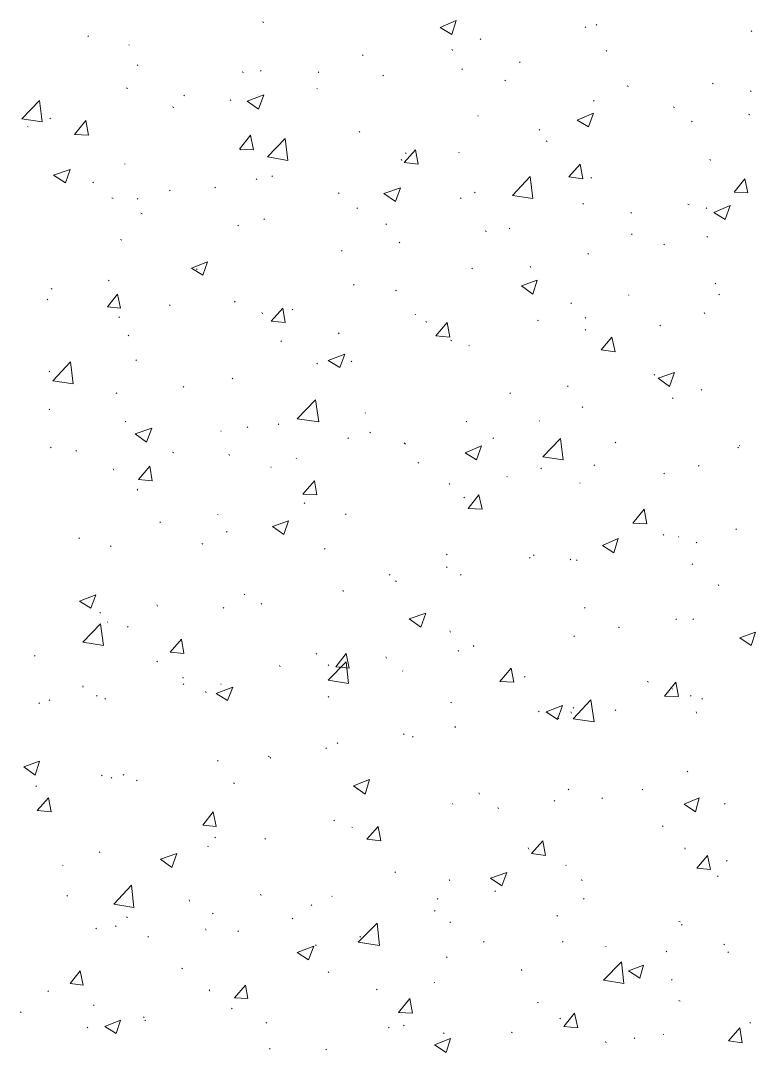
# Model space of a CAD drawing. Header units: millimetres. Extents: x 2928 to 3112, y 1220 to 1280.
# Drawn here: x 2953.291 to 2955.221, y 1247.502 to 1250.219 of the extents above; entities that cross this region are included whole.
import ezdxf

# ---------------------------------------------------------------- set-up
doc = ezdxf.new("R2010")
doc.units = ezdxf.units.MM

msp = doc.modelspace()

# ---------------------------------------------------------------- linework, layer by layer
at = {"color": 92, "linetype": 'Continuous', "lineweight": 13, "true_color": 0x00b800}
for points in [[(2953.9315, 1250.21375), (2953.92816, 1250.21542), (2953.92816, 1250.21542)], [(2954.3965, 1250.20042), (2954.43817, 1250.21875), (2954.43817, 1250.21875)], [(2954.4265, 1250.18208), (2954.43817, 1250.21875), (2954.43817, 1250.21875)], [(2954.77984, 1250.20042), (2954.77818, 1250.20208), (2954.77818, 1250.20208)], [(2954.80818, 1250.20708), (2954.80651, 1250.20875), (2954.80651, 1250.20875)], [(2953.46982, 1250.17708), (2953.46816, 1250.17875), (2953.46816, 1250.17875)], [(2954.3965, 1250.20042), (2954.4265, 1250.18208), (2954.4265, 1250.18208)], [(2955.21652, 1250.19042), (2955.21485, 1250.19208), (2955.21485, 1250.19208)], [(2953.57816, 1250.15375), (2953.57649, 1250.15541), (2953.57649, 1250.15541)], [(2954.50317, 1250.16875), (2954.50151, 1250.17042), (2954.50151, 1250.17042)], [(2954.19317, 1250.12708), (2954.1915, 1250.12875), (2954.1915, 1250.12875)], [(2954.42817, 1250.14041), (2954.4265, 1250.14375), (2954.4265, 1250.14375)], [(2954.83484, 1250.13875), (2954.83318, 1250.14041), (2954.83318, 1250.14041)], [(2953.59983, 1250.10041), (2953.59816, 1250.10208), (2953.59816, 1250.10208)], [(2954.45484, 1250.09041), (2954.45317, 1250.09208), (2954.45317, 1250.09208)], [(2954.60651, 1250.10875), (2954.60484, 1250.11041), (2954.60484, 1250.11041)], [(2953.87816, 1250.08208), (2953.87483, 1250.08375), (2953.87483, 1250.08375)], [(2953.92483, 1250.08541), (2953.92316, 1250.08708), (2953.92316, 1250.08708)], [(2954.0765, 1250.08208), (2954.07483, 1250.08375), (2954.07483, 1250.08375)], [(2954.2465, 1250.07375), (2954.24484, 1250.07541), (2954.24484, 1250.07541)], [(2953.57316, 1250.04041), (2953.56983, 1250.04208), (2953.56983, 1250.04208)], [(2954.07317, 1250.03875), (2954.0715, 1250.04041), (2954.0715, 1250.04041)], [(2954.56817, 1250.06041), (2954.56651, 1250.06208), (2954.56651, 1250.06208)], [(2954.89151, 1250.04541), (2954.88818, 1250.04708), (2954.88818, 1250.04708)], [(2955.11485, 1250.05208), (2955.11318, 1250.05375), (2955.11318, 1250.05375)], [(2953.72316, 1250.02041), (2953.72149, 1250.02208), (2953.72149, 1250.02208)], [(2953.88816, 1250.00708), (2953.9315, 1250.02375), (2953.9315, 1250.02375)], [(2953.91816, 1249.98541), (2953.9315, 1250.02375), (2953.9315, 1250.02375)], [(2955.21485, 1250.03208), (2955.21318, 1250.03375), (2955.21318, 1250.03375)], [(2953.29482, 1249.96041), (2953.34149, 1250.00875), (2953.34149, 1250.00875)], [(2953.34816, 1249.95208), (2953.34149, 1250.00875), (2953.34149, 1250.00875)], [(2953.69483, 1249.99041), (2953.69149, 1249.99208), (2953.69149, 1249.99208)], [(2953.84483, 1250.00875), (2953.84316, 1250.01041), (2953.84316, 1250.01041)], [(2953.88816, 1250.00708), (2953.91816, 1249.98541), (2953.91816, 1249.98541)], [(2954.80151, 1250.00708), (2954.79984, 1250.00875), (2954.79984, 1250.00875)], [(2955.01318, 1249.99041), (2955.00985, 1249.99208), (2955.00985, 1249.99208)], [(2953.29482, 1249.96041), (2953.34816, 1249.95208), (2953.34816, 1249.95208)], [(2953.36982, 1249.96041), (2953.36816, 1249.96208), (2953.36816, 1249.96208)], [(2954.49651, 1249.96708), (2954.49484, 1249.96875), (2954.49484, 1249.96875)], [(2954.75651, 1249.95708), (2954.79984, 1249.97541), (2954.79984, 1249.97541)], [(2954.75651, 1249.95708), (2954.78651, 1249.93875), (2954.78651, 1249.93875)], [(2954.78651, 1249.93875), (2954.79984, 1249.97541), (2954.79984, 1249.97541)], [(2955.21152, 1249.97041), (2955.20818, 1249.97208), (2955.20818, 1249.97208)], [(2953.31149, 1249.93875), (2953.30982, 1249.94041), (2953.30982, 1249.94041)], [(2953.43316, 1249.91874), (2953.46316, 1249.95541), (2953.46316, 1249.95541)], [(2953.46982, 1249.91708), (2953.46316, 1249.95541), (2953.46316, 1249.95541)], [(2954.65817, 1249.93041), (2954.65651, 1249.93208), (2954.65651, 1249.93208)], [(2955.05985, 1249.95208), (2955.05818, 1249.95375), (2955.05818, 1249.95375)], [(2953.43316, 1249.91874), (2953.46982, 1249.91708), (2953.46982, 1249.91708)], [(2953.86816, 1249.88041), (2953.8965, 1249.91708), (2953.8965, 1249.91708)], [(2953.90483, 1249.87874), (2953.8965, 1249.91708), (2953.8965, 1249.91708)], [(2953.9415, 1249.86041), (2953.98816, 1249.90874), (2953.98816, 1249.90874)], [(2953.99483, 1249.85041), (2953.98816, 1249.90874), (2953.98816, 1249.90874)], [(2954.18483, 1249.92541), (2954.18317, 1249.92708), (2954.18317, 1249.92708)], [(2954.67817, 1249.90041), (2954.67484, 1249.90208), (2954.67484, 1249.90208)], [(2953.86816, 1249.88041), (2953.90483, 1249.87874), (2953.90483, 1249.87874)], [(2953.8715, 1249.87874), (2953.86983, 1249.88041), (2953.86983, 1249.88041)], [(2954.3015, 1249.84541), (2954.3315, 1249.87874), (2954.3315, 1249.87874)], [(2954.33817, 1249.84041), (2954.3315, 1249.87874), (2954.3315, 1249.87874)], [(2953.9415, 1249.86041), (2953.99483, 1249.85041), (2953.99483, 1249.85041)], [(2954.29484, 1249.85041), (2954.29317, 1249.85374), (2954.29317, 1249.85374)], [(2954.3065, 1249.86874), (2954.30484, 1249.87041), (2954.30484, 1249.87041)], [(2954.4465, 1249.87041), (2954.44484, 1249.87208), (2954.44484, 1249.87208)], [(2955.10818, 1249.85041), (2955.10651, 1249.85374), (2955.10651, 1249.85374)], [(2953.37816, 1249.81208), (2953.42149, 1249.82708), (2953.42149, 1249.82708)], [(2953.40982, 1249.79208), (2953.42149, 1249.82708), (2953.42149, 1249.82708)], [(2953.56649, 1249.84041), (2953.56483, 1249.84208), (2953.56483, 1249.84208)], [(2954.3015, 1249.84541), (2954.33817, 1249.84041), (2954.33817, 1249.84041)], [(2954.73484, 1249.80708), (2954.76484, 1249.84041), (2954.76484, 1249.84041)], [(2954.77151, 1249.80208), (2954.76484, 1249.84041), (2954.76484, 1249.84041)], [(2953.37816, 1249.81208), (2953.40982, 1249.79208), (2953.40982, 1249.79208)], [(2953.48316, 1249.79208), (2953.48149, 1249.79374), (2953.48149, 1249.79374)], [(2953.91316, 1249.80041), (2953.9115, 1249.80208), (2953.9115, 1249.80208)], [(2953.95483, 1249.80874), (2953.95316, 1249.81041), (2953.95316, 1249.81041)], [(2954.58651, 1249.75874), (2954.63317, 1249.80874), (2954.63317, 1249.80874)], [(2954.63984, 1249.75041), (2954.63317, 1249.80874), (2954.63317, 1249.80874)], [(2954.73484, 1249.80708), (2954.77151, 1249.80208), (2954.77151, 1249.80208)], [(2954.79484, 1249.80374), (2954.79318, 1249.80541), (2954.79318, 1249.80541)], [(2955.16985, 1249.76708), (2955.19818, 1249.80208), (2955.19818, 1249.80208)], [(2955.20652, 1249.76541), (2955.19818, 1249.80208), (2955.19818, 1249.80208)], [(2953.68483, 1249.77041), (2953.68316, 1249.77208), (2953.68316, 1249.77208)], [(2953.80483, 1249.77874), (2953.80316, 1249.78041), (2953.80316, 1249.78041)], [(2954.24817, 1249.76374), (2954.2915, 1249.77874), (2954.2915, 1249.77874)], [(2954.27817, 1249.74208), (2954.2915, 1249.77874), (2954.2915, 1249.77874)], [(2954.48817, 1249.76541), (2954.48651, 1249.76708), (2954.48651, 1249.76708)], [(2955.16985, 1249.76708), (2955.20652, 1249.76541), (2955.20652, 1249.76541)], [(2953.53483, 1249.75041), (2953.53149, 1249.75208), (2953.53149, 1249.75208)], [(2953.59983, 1249.74874), (2953.59816, 1249.75041), (2953.59816, 1249.75041)], [(2954.12983, 1249.76374), (2954.12817, 1249.76541), (2954.12817, 1249.76541)], [(2954.24817, 1249.76374), (2954.27817, 1249.74208), (2954.27817, 1249.74208)], [(2954.4515, 1249.75041), (2954.44984, 1249.75208), (2954.44984, 1249.75208)], [(2954.58651, 1249.75874), (2954.63984, 1249.75041), (2954.63984, 1249.75041)], [(2953.61149, 1249.71041), (2953.60816, 1249.71208), (2953.60816, 1249.71208)], [(2954.17817, 1249.72374), (2954.1765, 1249.72541), (2954.1765, 1249.72541)], [(2954.77318, 1249.73541), (2954.77151, 1249.73708), (2954.77151, 1249.73708)], [(2954.89984, 1249.71208), (2954.89818, 1249.71374), (2954.89818, 1249.71374)], [(2955.05151, 1249.73374), (2955.04818, 1249.73541), (2955.04818, 1249.73541)], [(2955.09818, 1249.72374), (2955.09651, 1249.72541), (2955.09651, 1249.72541)], [(2955.11651, 1249.71374), (2955.15985, 1249.73208), (2955.15985, 1249.73208)], [(2955.11651, 1249.71374), (2955.14651, 1249.69541), (2955.14651, 1249.69541)], [(2955.14651, 1249.69541), (2955.15985, 1249.73208), (2955.15985, 1249.73208)], [(2953.93316, 1249.69541), (2953.9315, 1249.69708), (2953.9315, 1249.69708)], [(2953.86483, 1249.67874), (2953.86316, 1249.68041), (2953.86316, 1249.68041)], [(2954.25484, 1249.68207), (2954.25317, 1249.68374), (2954.25317, 1249.68374)], [(2954.51817, 1249.66374), (2954.51484, 1249.66541), (2954.51484, 1249.66541)], [(2954.57984, 1249.67041), (2954.57817, 1249.67207), (2954.57817, 1249.67207)], [(2953.55816, 1249.64041), (2953.55483, 1249.64207), (2953.55483, 1249.64207)], [(2954.28984, 1249.63374), (2954.28817, 1249.63541), (2954.28817, 1249.63541)], [(2954.90151, 1249.65541), (2954.89984, 1249.65707), (2954.89984, 1249.65707)], [(2954.98651, 1249.62874), (2954.98485, 1249.63041), (2954.98485, 1249.63041)], [(2955.09985, 1249.64874), (2955.09818, 1249.65041), (2955.09818, 1249.65041)], [(2954.13817, 1249.61207), (2954.1365, 1249.61374), (2954.1365, 1249.61374)], [(2954.78651, 1249.60374), (2954.78484, 1249.60541), (2954.78484, 1249.60541)], [(2953.74149, 1249.56707), (2953.78316, 1249.58374), (2953.78316, 1249.58374)], [(2953.7715, 1249.54874), (2953.78316, 1249.58374), (2953.78316, 1249.58374)], [(2953.74149, 1249.56707), (2953.7715, 1249.54874), (2953.7715, 1249.54874)], [(2953.75649, 1249.56374), (2953.75483, 1249.56541), (2953.75483, 1249.56541)], [(2954.48151, 1249.56541), (2954.47984, 1249.56707), (2954.47984, 1249.56707)], [(2954.63484, 1249.56874), (2954.63317, 1249.57207), (2954.63317, 1249.57207)], [(2953.52482, 1249.53374), (2953.52316, 1249.53541), (2953.52316, 1249.53541)], [(2954.16983, 1249.52207), (2954.16817, 1249.52374), (2954.16817, 1249.52374)], [(2954.60984, 1249.52041), (2954.65151, 1249.53541), (2954.65151, 1249.53541)], [(2954.63984, 1249.49874), (2954.65151, 1249.53541), (2954.65151, 1249.53541)], [(2955.12151, 1249.52541), (2955.11985, 1249.52707), (2955.11985, 1249.52707)], [(2953.37482, 1249.51207), (2953.37149, 1249.51374), (2953.37149, 1249.51374)], [(2953.51982, 1249.46541), (2953.54649, 1249.49874), (2953.54649, 1249.49874)], [(2953.55483, 1249.46207), (2953.54649, 1249.49874), (2953.54649, 1249.49874)], [(2954.2815, 1249.50707), (2954.27817, 1249.50874), (2954.27817, 1249.50874)], [(2954.60984, 1249.52041), (2954.63984, 1249.49874), (2954.63984, 1249.49874)], [(2954.89318, 1249.49541), (2954.89151, 1249.49707), (2954.89151, 1249.49707)], [(2955.13151, 1249.49707), (2955.12985, 1249.49874), (2955.12985, 1249.49874)], [(2953.36316, 1249.48374), (2953.36149, 1249.48541), (2953.36149, 1249.48541)], [(2953.68483, 1249.46874), (2953.68316, 1249.47041), (2953.68316, 1249.47041)], [(2953.8565, 1249.47707), (2953.85483, 1249.48041), (2953.85483, 1249.48041)], [(2954.74151, 1249.47374), (2954.73984, 1249.47541), (2954.73984, 1249.47541)], [(2953.51982, 1249.46541), (2953.55483, 1249.46207), (2953.55483, 1249.46207)], [(2953.92816, 1249.44707), (2953.9265, 1249.4504), (2953.9265, 1249.4504)], [(2953.9515, 1249.42707), (2953.9815, 1249.46207), (2953.9815, 1249.46207)], [(2953.98816, 1249.42374), (2953.9815, 1249.46207), (2953.9815, 1249.46207)], [(2954.00817, 1249.45707), (2954.0065, 1249.45874), (2954.0065, 1249.45874)], [(2954.3315, 1249.44374), (2954.32984, 1249.4454), (2954.32984, 1249.4454)], [(2955.09318, 1249.44707), (2955.09151, 1249.4504), (2955.09151, 1249.4504)], [(2953.55149, 1249.43707), (2953.54983, 1249.43874), (2953.54983, 1249.43874)], [(2953.9515, 1249.42707), (2953.98816, 1249.42374), (2953.98816, 1249.42374)], [(2954.35984, 1249.42374), (2954.35817, 1249.42707), (2954.35817, 1249.42707)], [(2954.38484, 1249.38874), (2954.41484, 1249.42374), (2954.41484, 1249.42374)], [(2954.4215, 1249.3854), (2954.41484, 1249.42374), (2954.41484, 1249.42374)], [(2954.65484, 1249.42874), (2954.65151, 1249.4304), (2954.65151, 1249.4304)], [(2954.77984, 1249.4354), (2954.77818, 1249.43707), (2954.77818, 1249.43707)], [(2954.97651, 1249.4154), (2954.97485, 1249.41707), (2954.97485, 1249.41707)], [(2953.57649, 1249.38874), (2953.57483, 1249.3904), (2953.57483, 1249.3904)], [(2954.12983, 1249.39374), (2954.12817, 1249.39707), (2954.12817, 1249.39707)], [(2954.38484, 1249.38874), (2954.4215, 1249.3854), (2954.4215, 1249.3854)], [(2954.77984, 1249.40374), (2954.77818, 1249.4054), (2954.77818, 1249.4054)], [(2953.97816, 1249.37374), (2953.9765, 1249.3754), (2953.9765, 1249.3754)], [(2954.4265, 1249.3754), (2954.42317, 1249.37707), (2954.42317, 1249.37707)], [(2954.47317, 1249.36207), (2954.47151, 1249.36374), (2954.47151, 1249.36374)], [(2954.81984, 1249.35207), (2954.84818, 1249.3854), (2954.84818, 1249.3854)], [(2954.85651, 1249.34707), (2954.84818, 1249.3854), (2954.84818, 1249.3854)], [(2954.1015, 1249.32374), (2954.14483, 1249.3404), (2954.14483, 1249.3404)], [(2954.1315, 1249.3054), (2954.14483, 1249.3404), (2954.14483, 1249.3404)], [(2954.81984, 1249.35207), (2954.85651, 1249.34707), (2954.85651, 1249.34707)], [(2953.37649, 1249.2704), (2953.42316, 1249.3204), (2953.42316, 1249.3204)], [(2953.42982, 1249.26207), (2953.42316, 1249.3204), (2953.42316, 1249.3204)], [(2953.59649, 1249.32374), (2953.59483, 1249.3254), (2953.59483, 1249.3254)], [(2954.07317, 1249.3154), (2954.0715, 1249.31707), (2954.0715, 1249.31707)], [(2954.1015, 1249.32374), (2954.1315, 1249.3054), (2954.1315, 1249.3054)], [(2954.16317, 1249.3204), (2954.1615, 1249.32207), (2954.1615, 1249.32207)], [(2953.36816, 1249.29374), (2953.36649, 1249.2954), (2953.36649, 1249.2954)], [(2953.84983, 1249.2754), (2953.84816, 1249.27707), (2953.84816, 1249.27707)], [(2954.96151, 1249.2854), (2954.95985, 1249.28707), (2954.95985, 1249.28707)], [(2954.96985, 1249.27707), (2955.01318, 1249.29207), (2955.01318, 1249.29207)], [(2954.96985, 1249.27707), (2954.99985, 1249.2554), (2954.99985, 1249.2554)], [(2954.99985, 1249.2554), (2955.01318, 1249.29207), (2955.01318, 1249.29207)], [(2953.37649, 1249.2704), (2953.42982, 1249.26207), (2953.42982, 1249.26207)], [(2953.72149, 1249.25374), (2953.71983, 1249.2554), (2953.71983, 1249.2554)], [(2954.73318, 1249.2554), (2954.73151, 1249.25707), (2954.73151, 1249.25707)], [(2953.54483, 1249.23707), (2953.54316, 1249.23874), (2953.54316, 1249.23874)], [(2954.58151, 1249.23707), (2954.57984, 1249.23874), (2954.57984, 1249.23874)], [(2955.00985, 1249.22373), (2955.00818, 1249.2254), (2955.00818, 1249.2254)], [(2955.08485, 1249.2454), (2955.08318, 1249.24707), (2955.08318, 1249.24707)], [(2954.01983, 1249.1704), (2954.06817, 1249.2204), (2954.06817, 1249.2204)], [(2954.0765, 1249.16207), (2954.06817, 1249.2204), (2954.06817, 1249.2204)], [(2954.77151, 1249.2004), (2954.76984, 1249.20207), (2954.76984, 1249.20207)], [(2953.36816, 1249.19373), (2953.36649, 1249.1954), (2953.36649, 1249.1954)], [(2954.01983, 1249.1704), (2954.0765, 1249.16207), (2954.0765, 1249.16207)], [(2954.19983, 1249.1854), (2954.19817, 1249.18707), (2954.19817, 1249.18707)], [(2953.56816, 1249.16207), (2953.56649, 1249.16373), (2953.56649, 1249.16373)], [(2953.59316, 1249.1304), (2953.63649, 1249.1454), (2953.63649, 1249.1454)], [(2953.62316, 1249.10873), (2953.63649, 1249.1454), (2953.63649, 1249.1454)], [(2953.88983, 1249.14707), (2953.88816, 1249.14873), (2953.88816, 1249.14873)], [(2953.9715, 1249.1554), (2953.96983, 1249.15707), (2953.96983, 1249.15707)], [(2954.46651, 1249.16207), (2954.46484, 1249.16373), (2954.46484, 1249.16373)], [(2954.65817, 1249.16373), (2954.65651, 1249.1654), (2954.65651, 1249.1654)], [(2953.59316, 1249.1304), (2953.62316, 1249.10873), (2953.62316, 1249.10873)], [(2953.81983, 1249.13707), (2953.81816, 1249.13873), (2953.81816, 1249.13873)], [(2954.15483, 1249.11873), (2954.15317, 1249.1204), (2954.15317, 1249.1204)], [(2954.21317, 1249.13373), (2954.20983, 1249.1354), (2954.20983, 1249.1354)], [(2954.53651, 1249.11873), (2954.53484, 1249.1204), (2954.53484, 1249.1204)], [(2954.66651, 1249.0704), (2954.71318, 1249.11873), (2954.71318, 1249.11873)], [(2954.71984, 1249.06207), (2954.71318, 1249.11873), (2954.71318, 1249.11873)], [(2953.37149, 1249.09373), (2953.36982, 1249.0954), (2953.36982, 1249.0954)], [(2953.43816, 1249.0854), (2953.43649, 1249.08707), (2953.43649, 1249.08707)], [(2954.30484, 1249.10373), (2954.3015, 1249.10707), (2954.3015, 1249.10707)], [(2954.46151, 1249.0804), (2954.50484, 1249.09873), (2954.50484, 1249.09873)], [(2954.49151, 1249.06207), (2954.50484, 1249.09873), (2954.50484, 1249.09873)], [(2954.85818, 1249.10707), (2954.85651, 1249.10873), (2954.85651, 1249.10873)], [(2955.18152, 1249.09373), (2955.17985, 1249.0954), (2955.17985, 1249.0954)], [(2955.18485, 1249.09873), (2955.18318, 1249.1004), (2955.18318, 1249.1004)], [(2953.69483, 1249.0804), (2953.69149, 1249.08207), (2953.69149, 1249.08207)], [(2953.8415, 1249.07373), (2953.83983, 1249.07707), (2953.83983, 1249.07707)], [(2954.01817, 1249.0654), (2954.0165, 1249.06707), (2954.0165, 1249.06707)], [(2954.46151, 1249.0804), (2954.49151, 1249.06207), (2954.49151, 1249.06207)], [(2954.66651, 1249.0704), (2954.71984, 1249.06207), (2954.71984, 1249.06207)], [(2953.53649, 1249.0354), (2953.53483, 1249.03873), (2953.53483, 1249.03873)], [(2953.60149, 1249.0104), (2953.63149, 1249.0454), (2953.63149, 1249.0454)], [(2953.63816, 1249.00707), (2953.63149, 1249.0454), (2953.63149, 1249.0454)], [(2953.9515, 1249.04207), (2953.94983, 1249.04373), (2953.94983, 1249.04373)], [(2954.33984, 1249.05373), (2954.33817, 1249.0554), (2954.33817, 1249.0554)], [(2954.66317, 1249.03873), (2954.66151, 1249.0404), (2954.66151, 1249.0404)], [(2954.80318, 1249.04707), (2954.80151, 1249.04873), (2954.80151, 1249.04873)], [(2955.07818, 1249.0454), (2955.07651, 1249.04707), (2955.07651, 1249.04707)], [(2953.60149, 1249.0104), (2953.63816, 1249.00707), (2953.63816, 1249.00707)], [(2954.03483, 1248.97206), (2954.06483, 1249.00707), (2954.06483, 1249.00707)], [(2954.0715, 1248.9704), (2954.06483, 1249.00707), (2954.06483, 1249.00707)], [(2954.57317, 1249.01707), (2954.57151, 1249.01873), (2954.57151, 1249.01873)], [(2954.98651, 1249.0254), (2954.98485, 1249.02707), (2954.98485, 1249.02707)], [(2953.59983, 1248.98206), (2953.59816, 1248.9854), (2953.59816, 1248.9854)], [(2954.4215, 1248.99707), (2954.41984, 1249.0004), (2954.41984, 1249.0004)], [(2954.76484, 1249.0004), (2954.76318, 1249.00207), (2954.76318, 1249.00207)], [(2954.03483, 1248.97206), (2954.0715, 1248.9704), (2954.0715, 1248.9704)], [(2954.45984, 1248.96206), (2954.45817, 1248.96373), (2954.45817, 1248.96373)], [(2954.46984, 1248.93373), (2954.49817, 1248.9704), (2954.49817, 1248.9704)], [(2954.50651, 1248.93206), (2954.49817, 1248.9704), (2954.49817, 1248.9704)], [(2954.03983, 1248.94706), (2954.03817, 1248.94873), (2954.03817, 1248.94873)], [(2954.46984, 1248.93373), (2954.50651, 1248.93206), (2954.50651, 1248.93206)], [(2954.90318, 1248.8954), (2954.93318, 1248.93206), (2954.93318, 1248.93206)], [(2954.93985, 1248.89373), (2954.93318, 1248.93206), (2954.93318, 1248.93206)], [(2953.65983, 1248.89706), (2953.65816, 1248.89873), (2953.65816, 1248.89873)], [(2953.8115, 1248.91706), (2953.80983, 1248.91873), (2953.80983, 1248.91873)], [(2953.95483, 1248.88706), (2953.9965, 1248.90206), (2953.9965, 1248.90206)], [(2953.98483, 1248.8654), (2953.9965, 1248.90206), (2953.9965, 1248.90206)], [(2954.14817, 1248.91873), (2954.1465, 1248.9204), (2954.1465, 1248.9204)], [(2953.83483, 1248.87206), (2953.83316, 1248.87373), (2953.83316, 1248.87373)], [(2953.95483, 1248.88706), (2953.98483, 1248.8654), (2953.98483, 1248.8654)], [(2954.90318, 1248.8954), (2954.93985, 1248.89373), (2954.93985, 1248.89373)], [(2955.17652, 1248.87873), (2955.17485, 1248.8804), (2955.17485, 1248.8804)], [(2953.44649, 1248.8554), (2953.44482, 1248.85706), (2953.44482, 1248.85706)], [(2954.82318, 1248.83706), (2954.86484, 1248.8554), (2954.86484, 1248.8554)], [(2954.85318, 1248.81706), (2954.86484, 1248.8554), (2954.86484, 1248.8554)], [(2954.98485, 1248.86373), (2954.98318, 1248.8654), (2954.98318, 1248.8654)], [(2955.02485, 1248.85873), (2955.02318, 1248.8604), (2955.02318, 1248.8604)], [(2955.07151, 1248.84373), (2955.06985, 1248.8454), (2955.06985, 1248.8454)], [(2953.52983, 1248.83373), (2953.52816, 1248.8354), (2953.52816, 1248.8354)], [(2953.7715, 1248.8404), (2953.76816, 1248.84206), (2953.76816, 1248.84206)], [(2954.09317, 1248.82706), (2954.0915, 1248.82873), (2954.0915, 1248.82873)], [(2954.82318, 1248.83706), (2954.85318, 1248.81706), (2954.85318, 1248.81706)], [(2954.41484, 1248.81206), (2954.41317, 1248.81373), (2954.41317, 1248.81373)], [(2954.63317, 1248.80373), (2954.63151, 1248.8054), (2954.63151, 1248.8054)], [(2954.64317, 1248.8104), (2954.64151, 1248.81206), (2954.64151, 1248.81206)], [(2954.73984, 1248.79873), (2954.73818, 1248.8004), (2954.73818, 1248.8004)], [(2954.75651, 1248.79706), (2954.75484, 1248.79873), (2954.75484, 1248.79873)], [(2955.06151, 1248.78706), (2955.05985, 1248.78873), (2955.05985, 1248.78873)], [(2954.41484, 1248.77873), (2954.41317, 1248.7804), (2954.41317, 1248.7804)], [(2954.26317, 1248.75873), (2954.2615, 1248.76039), (2954.2615, 1248.76039)], [(2954.2815, 1248.74206), (2954.27817, 1248.74373), (2954.27817, 1248.74373)], [(2954.4515, 1248.75873), (2954.44984, 1248.76039), (2954.44984, 1248.76039)], [(2955.12985, 1248.73039), (2955.12818, 1248.73373), (2955.12818, 1248.73373)], [(2953.44649, 1248.69039), (2953.48982, 1248.70706), (2953.48982, 1248.70706)], [(2953.47649, 1248.67206), (2953.48982, 1248.70706), (2953.48982, 1248.70706)], [(2953.8815, 1248.70706), (2953.87983, 1248.70873), (2953.87983, 1248.70873)], [(2954.1415, 1248.71539), (2954.13983, 1248.71873), (2954.13983, 1248.71873)], [(2953.44649, 1248.69039), (2953.47649, 1248.67206), (2953.47649, 1248.67206)], [(2953.65149, 1248.67706), (2953.64983, 1248.68039), (2953.64983, 1248.68039)], [(2953.9265, 1248.68206), (2953.92483, 1248.68373), (2953.92483, 1248.68373)], [(2953.50149, 1248.65873), (2953.49982, 1248.66039), (2953.49982, 1248.66039)], [(2953.8265, 1248.67206), (2953.82483, 1248.67373), (2953.82483, 1248.67373)], [(2954.31484, 1248.64373), (2954.35817, 1248.65873), (2954.35817, 1248.65873)], [(2954.34484, 1248.62206), (2954.35817, 1248.65873), (2954.35817, 1248.65873)], [(2954.77818, 1248.67206), (2954.77651, 1248.67373), (2954.77651, 1248.67373)], [(2953.45482, 1248.58206), (2953.50149, 1248.63039), (2953.50149, 1248.63039)], [(2953.50982, 1248.57373), (2953.50149, 1248.63039), (2953.50149, 1248.63039)], [(2953.52149, 1248.63373), (2953.51982, 1248.63539), (2953.51982, 1248.63539)], [(2954.31484, 1248.64373), (2954.34484, 1248.62206), (2954.34484, 1248.62206)], [(2955.01818, 1248.64206), (2955.01651, 1248.64373), (2955.01651, 1248.64373)], [(2955.06318, 1248.64206), (2955.06151, 1248.64373), (2955.06151, 1248.64373)], [(2953.57483, 1248.62206), (2953.57316, 1248.62373), (2953.57316, 1248.62373)], [(2954.42317, 1248.60873), (2954.4215, 1248.61206), (2954.4215, 1248.61206)], [(2954.74984, 1248.59706), (2954.74818, 1248.59873), (2954.74818, 1248.59873)], [(2954.86818, 1248.62039), (2954.86484, 1248.62206), (2954.86484, 1248.62206)], [(2955.18485, 1248.59373), (2955.22652, 1248.60873), (2955.22652, 1248.60873)], [(2955.21485, 1248.57373), (2955.22652, 1248.60873), (2955.22652, 1248.60873)], [(2953.45482, 1248.58206), (2953.50982, 1248.57373), (2953.50982, 1248.57373)], [(2953.68483, 1248.55539), (2953.71483, 1248.59039), (2953.71483, 1248.59039)], [(2953.72149, 1248.55206), (2953.71483, 1248.59039), (2953.71483, 1248.59039)], [(2954.48484, 1248.57039), (2954.48317, 1248.57373), (2954.48317, 1248.57373)], [(2955.18485, 1248.59373), (2955.21485, 1248.57373), (2955.21485, 1248.57373)], [(2953.32982, 1248.54539), (2953.32816, 1248.54706), (2953.32816, 1248.54706)], [(2953.68483, 1248.55539), (2953.72149, 1248.55206), (2953.72149, 1248.55206)], [(2954.0715, 1248.55039), (2954.06983, 1248.55206), (2954.06983, 1248.55206)], [(2954.1215, 1248.51706), (2954.14817, 1248.55206), (2954.14817, 1248.55206)], [(2954.1565, 1248.51372), (2954.14817, 1248.55206), (2954.14817, 1248.55206)], [(2954.25484, 1248.54039), (2954.25317, 1248.54373), (2954.25317, 1248.54373)], [(2954.44484, 1248.55873), (2954.44317, 1248.56039), (2954.44317, 1248.56039)], [(2953.65149, 1248.53039), (2953.64983, 1248.53206), (2953.64983, 1248.53206)], [(2953.97483, 1248.51706), (2953.97316, 1248.52039), (2953.97316, 1248.52039)], [(2954.1015, 1248.48206), (2954.14817, 1248.53039), (2954.14817, 1248.53039)], [(2954.10317, 1248.52039), (2954.1015, 1248.52206), (2954.1015, 1248.52206)], [(2954.1215, 1248.51706), (2954.1565, 1248.51372), (2954.1565, 1248.51372)], [(2954.13317, 1248.51539), (2954.1315, 1248.51706), (2954.1315, 1248.51706)], [(2954.15483, 1248.47372), (2954.14817, 1248.53039), (2954.14817, 1248.53039)], [(2953.71983, 1248.48706), (2953.71816, 1248.49039), (2953.71816, 1248.49039)], [(2954.29817, 1248.50539), (2954.2965, 1248.50706), (2954.2965, 1248.50706)], [(2954.55317, 1248.47872), (2954.58317, 1248.51372), (2954.58317, 1248.51372)], [(2954.58984, 1248.47706), (2954.58317, 1248.51372), (2954.58317, 1248.51372)], [(2954.61984, 1248.49039), (2954.61817, 1248.49206), (2954.61817, 1248.49206)], [(2953.45649, 1248.46372), (2953.45482, 1248.46706), (2953.45482, 1248.46706)], [(2953.72149, 1248.47039), (2953.71983, 1248.47206), (2953.71983, 1248.47206)], [(2953.8065, 1248.44706), (2953.84983, 1248.46372), (2953.84983, 1248.46372)], [(2953.81983, 1248.47039), (2953.81816, 1248.47206), (2953.81816, 1248.47206)], [(2953.8365, 1248.42872), (2953.84983, 1248.46372), (2953.84983, 1248.46372)], [(2954.1015, 1248.48206), (2954.15483, 1248.47372), (2954.15483, 1248.47372)], [(2954.55317, 1248.47872), (2954.58984, 1248.47706), (2954.58984, 1248.47706)], [(2954.94485, 1248.47706), (2954.94151, 1248.47872), (2954.94151, 1248.47872)], [(2954.98651, 1248.44039), (2955.01651, 1248.47706), (2955.01651, 1248.47706)], [(2955.02318, 1248.43872), (2955.01651, 1248.47706), (2955.01651, 1248.47706)], [(2953.49316, 1248.44039), (2953.49149, 1248.44206), (2953.49149, 1248.44206)], [(2953.77983, 1248.44872), (2953.77816, 1248.45206), (2953.77816, 1248.45206)], [(2953.8065, 1248.44706), (2953.8365, 1248.42872), (2953.8365, 1248.42872)], [(2954.10317, 1248.43706), (2954.1015, 1248.43872), (2954.1015, 1248.43872)], [(2954.98651, 1248.44039), (2955.02318, 1248.43872), (2955.02318, 1248.43872)], [(2955.00818, 1248.45872), (2955.00651, 1248.46039), (2955.00651, 1248.46039)], [(2955.05651, 1248.44039), (2955.05485, 1248.44206), (2955.05485, 1248.44206)], [(2953.34149, 1248.42039), (2953.33982, 1248.42206), (2953.33982, 1248.42206)], [(2953.36816, 1248.42872), (2953.36649, 1248.43039), (2953.36649, 1248.43039)], [(2953.51482, 1248.43206), (2953.51316, 1248.43372), (2953.51316, 1248.43372)], [(2954.4265, 1248.42206), (2954.42317, 1248.42372), (2954.42317, 1248.42372)], [(2954.67484, 1248.39872), (2954.71818, 1248.41539), (2954.71818, 1248.41539)], [(2954.70484, 1248.37872), (2954.71818, 1248.41539), (2954.71818, 1248.41539)], [(2954.74651, 1248.38039), (2954.79318, 1248.43039), (2954.79318, 1248.43039)], [(2954.74818, 1248.40872), (2954.74651, 1248.41039), (2954.74651, 1248.41039)], [(2954.80151, 1248.37206), (2954.79318, 1248.43039), (2954.79318, 1248.43039)], [(2955.08651, 1248.43206), (2955.08485, 1248.43372), (2955.08485, 1248.43372)], [(2954.65651, 1248.39872), (2954.65484, 1248.40039), (2954.65484, 1248.40039)], [(2954.67484, 1248.39872), (2954.70484, 1248.37872), (2954.70484, 1248.37872)], [(2954.70818, 1248.38039), (2954.70484, 1248.38372), (2954.70484, 1248.38372)], [(2954.74151, 1248.39539), (2954.73984, 1248.39872), (2954.73984, 1248.39872)], [(2954.85818, 1248.40206), (2954.85651, 1248.40372), (2954.85651, 1248.40372)], [(2955.07151, 1248.39539), (2955.06985, 1248.39872), (2955.06985, 1248.39872)], [(2954.4365, 1248.35706), (2954.43484, 1248.36039), (2954.43484, 1248.36039)], [(2954.74651, 1248.38039), (2954.80151, 1248.37206), (2954.80151, 1248.37206)], [(2954.3015, 1248.33872), (2954.29984, 1248.34039), (2954.29984, 1248.34039)], [(2954.32484, 1248.33206), (2954.32317, 1248.33372), (2954.32317, 1248.33372)], [(2954.0965, 1248.30206), (2954.09483, 1248.30372), (2954.09483, 1248.30372)], [(2954.1265, 1248.31539), (2954.12483, 1248.31706), (2954.12483, 1248.31706)], [(2953.9465, 1248.28039), (2953.94316, 1248.28205), (2953.94316, 1248.28205)], [(2953.94983, 1248.27705), (2953.94816, 1248.27872), (2953.94816, 1248.27872)], [(2953.29982, 1248.25372), (2953.34149, 1248.26872), (2953.34149, 1248.26872)], [(2953.29982, 1248.25372), (2953.32982, 1248.23205), (2953.32982, 1248.23205)], [(2953.32982, 1248.23205), (2953.34149, 1248.26872), (2953.34149, 1248.26872)], [(2953.8115, 1248.26872), (2953.80983, 1248.27039), (2953.80983, 1248.27039)], [(2953.50649, 1248.23039), (2953.50482, 1248.23205), (2953.50482, 1248.23205)], [(2953.53149, 1248.22372), (2953.52983, 1248.22539), (2953.52983, 1248.22539)], [(2953.56316, 1248.23205), (2953.56149, 1248.23372), (2953.56149, 1248.23372)], [(2953.59816, 1248.21705), (2953.59649, 1248.21872), (2953.59649, 1248.21872)], [(2954.16817, 1248.20372), (2954.20983, 1248.22039), (2954.20983, 1248.22039)], [(2954.19817, 1248.18205), (2954.20983, 1248.22039), (2954.20983, 1248.22039)], [(2955.04818, 1248.24039), (2955.04651, 1248.24205), (2955.04651, 1248.24205)], [(2953.33316, 1248.20205), (2953.33149, 1248.20372), (2953.33149, 1248.20372)], [(2953.85483, 1248.21039), (2953.8515, 1248.21205), (2953.8515, 1248.21205)], [(2954.16817, 1248.20372), (2954.19817, 1248.18205), (2954.19817, 1248.18205)], [(2954.17817, 1248.19539), (2954.1765, 1248.19705), (2954.1765, 1248.19705)], [(2954.73484, 1248.19372), (2954.73318, 1248.19539), (2954.73318, 1248.19539)], [(2954.92985, 1248.19372), (2954.92818, 1248.19539), (2954.92818, 1248.19539)], [(2953.33482, 1248.13872), (2953.36482, 1248.17205), (2953.36482, 1248.17205)], [(2953.37149, 1248.13539), (2953.36482, 1248.17205), (2953.36482, 1248.17205)], [(2954.49984, 1248.18205), (2954.49817, 1248.18539), (2954.49817, 1248.18539)], [(2954.69818, 1248.16372), (2954.69651, 1248.16539), (2954.69651, 1248.16539)], [(2954.82318, 1248.17039), (2954.82151, 1248.17205), (2954.82151, 1248.17205)], [(2955.03818, 1248.15539), (2955.07818, 1248.17205), (2955.07818, 1248.17205)], [(2955.06818, 1248.13539), (2955.07818, 1248.17205), (2955.07818, 1248.17205)], [(2953.33482, 1248.13872), (2953.37149, 1248.13539), (2953.37149, 1248.13539)], [(2954.42984, 1248.15539), (2954.42817, 1248.15705), (2954.42817, 1248.15705)], [(2954.54984, 1248.14372), (2954.54817, 1248.14705), (2954.54817, 1248.14705)], [(2955.03818, 1248.15539), (2955.06818, 1248.13539), (2955.06818, 1248.13539)], [(2955.14651, 1248.15539), (2955.14485, 1248.15705), (2955.14485, 1248.15705)], [(2953.7715, 1248.10039), (2953.79816, 1248.13539), (2953.79816, 1248.13539)], [(2953.8065, 1248.09705), (2953.79816, 1248.13539), (2953.79816, 1248.13539)], [(2954.11817, 1248.11205), (2954.1165, 1248.11372), (2954.1165, 1248.11372)], [(2953.7715, 1248.10039), (2953.8065, 1248.09705), (2953.8065, 1248.09705)], [(2954.16483, 1248.09372), (2954.16317, 1248.09539), (2954.16317, 1248.09539)], [(2954.20317, 1248.06372), (2954.23317, 1248.09705), (2954.23317, 1248.09705)], [(2954.23984, 1248.05872), (2954.23317, 1248.09705), (2954.23317, 1248.09705)], [(2954.98318, 1248.09705), (2954.98151, 1248.09872), (2954.98151, 1248.09872)], [(2953.80483, 1248.06705), (2953.80316, 1248.06872), (2953.80316, 1248.06872)], [(2953.9365, 1248.06372), (2953.93483, 1248.06539), (2953.93483, 1248.06539)], [(2954.20317, 1248.06372), (2954.23984, 1248.05872), (2954.23984, 1248.05872)], [(2954.63651, 1248.02538), (2954.66651, 1248.05872), (2954.66651, 1248.05872)], [(2954.67317, 1248.02038), (2954.66651, 1248.05872), (2954.66651, 1248.05872)], [(2953.49982, 1248.02872), (2953.49816, 1248.03038), (2953.49816, 1248.03038)], [(2953.7865, 1248.04372), (2953.78316, 1248.04538), (2953.78316, 1248.04538)], [(2954.62984, 1248.03705), (2954.62817, 1248.04038), (2954.62817, 1248.04038)], [(2955.04151, 1248.03705), (2955.03985, 1248.04038), (2955.03985, 1248.04038)], [(2953.65983, 1248.01038), (2953.70316, 1248.02538), (2953.70316, 1248.02538)], [(2953.65983, 1248.01038), (2953.68983, 1247.98872), (2953.68983, 1247.98872)], [(2953.68983, 1247.98872), (2953.70316, 1248.02538), (2953.70316, 1248.02538)], [(2954.63651, 1248.02538), (2954.67317, 1248.02038), (2954.67317, 1248.02038)], [(2955.07151, 1247.98705), (2955.09985, 1248.02038), (2955.09985, 1248.02038)], [(2955.10818, 1247.98372), (2955.09985, 1248.02038), (2955.09985, 1248.02038)], [(2955.15151, 1248.00538), (2955.14985, 1248.00705), (2955.14985, 1248.00705)], [(2953.40316, 1247.99372), (2953.40149, 1247.99538), (2953.40149, 1247.99538)], [(2954.27817, 1247.97538), (2954.2765, 1247.97705), (2954.2765, 1247.97705)], [(2954.52817, 1247.96038), (2954.57151, 1247.97538), (2954.57151, 1247.97538)], [(2954.55817, 1247.94038), (2954.57151, 1247.97538), (2954.57151, 1247.97538)], [(2954.72818, 1247.99372), (2954.72651, 1247.99538), (2954.72651, 1247.99538)], [(2955.07151, 1247.98705), (2955.10818, 1247.98372), (2955.10818, 1247.98372)], [(2954.4215, 1247.95372), (2954.41984, 1247.95705), (2954.41984, 1247.95705)], [(2954.52817, 1247.96038), (2954.55817, 1247.94038), (2954.55817, 1247.94038)], [(2954.76984, 1247.95372), (2954.76818, 1247.95705), (2954.76818, 1247.95705)], [(2955.12818, 1247.96538), (2955.12651, 1247.96705), (2955.12651, 1247.96705)], [(2953.53649, 1247.89205), (2953.58316, 1247.94205), (2953.58316, 1247.94205)], [(2953.58983, 1247.88372), (2953.58316, 1247.94205), (2953.58316, 1247.94205)], [(2953.92483, 1247.91538), (2953.92316, 1247.91872), (2953.92316, 1247.91872)], [(2954.54151, 1247.92538), (2954.53984, 1247.92705), (2954.53984, 1247.92705)], [(2953.41482, 1247.91372), (2953.41316, 1247.91538), (2953.41316, 1247.91538)], [(2953.53649, 1247.89205), (2953.58983, 1247.88372), (2953.58983, 1247.88372)], [(2953.73649, 1247.90038), (2953.73483, 1247.90372), (2953.73483, 1247.90372)], [(2954.1115, 1247.91205), (2954.10983, 1247.91372), (2954.10983, 1247.91372)], [(2954.38984, 1247.90538), (2954.38817, 1247.90705), (2954.38817, 1247.90705)], [(2954.77484, 1247.90538), (2954.77318, 1247.90705), (2954.77318, 1247.90705)], [(2953.79816, 1247.86705), (2953.7965, 1247.86872), (2953.7965, 1247.86872)], [(2954.05817, 1247.88872), (2954.0565, 1247.89038), (2954.0565, 1247.89038)], [(2954.38317, 1247.87372), (2954.3815, 1247.87538), (2954.3815, 1247.87538)], [(2953.57316, 1247.85705), (2953.56983, 1247.85872), (2953.56983, 1247.85872)], [(2954.00817, 1247.85372), (2954.0065, 1247.85538), (2954.0065, 1247.85538)], [(2954.17983, 1247.79205), (2954.22984, 1247.84205), (2954.22984, 1247.84205)], [(2954.2365, 1247.78371), (2954.22984, 1247.84205), (2954.22984, 1247.84205)], [(2954.42317, 1247.84372), (2954.4215, 1247.84538), (2954.4215, 1247.84538)], [(2954.70484, 1247.86038), (2954.70318, 1247.86205), (2954.70318, 1247.86205)], [(2955.02818, 1247.84538), (2955.02485, 1247.84705), (2955.02485, 1247.84705)], [(2955.03318, 1247.83705), (2955.03151, 1247.83872), (2955.03151, 1247.83872)], [(2953.49149, 1247.82705), (2953.48982, 1247.82871), (2953.48982, 1247.82871)], [(2953.54316, 1247.83372), (2953.54149, 1247.83538), (2953.54149, 1247.83538)], [(2953.77983, 1247.82371), (2953.77816, 1247.82705), (2953.77816, 1247.82705)], [(2953.86483, 1247.82038), (2953.86316, 1247.82205), (2953.86316, 1247.82205)], [(2953.62816, 1247.80538), (2953.62649, 1247.80705), (2953.62649, 1247.80705)], [(2954.06983, 1247.78371), (2954.06817, 1247.78538), (2954.06817, 1247.78538)], [(2954.17983, 1247.79205), (2954.2365, 1247.78371), (2954.2365, 1247.78371)], [(2954.1865, 1247.80538), (2954.18483, 1247.80705), (2954.18483, 1247.80705)], [(2954.51151, 1247.79205), (2954.50984, 1247.79371), (2954.50984, 1247.79371)], [(2954.71984, 1247.79205), (2954.71818, 1247.79371), (2954.71818, 1247.79371)], [(2955.14485, 1247.78538), (2955.14318, 1247.78705), (2955.14318, 1247.78705)], [(2954.01983, 1247.76538), (2954.06317, 1247.78205), (2954.06317, 1247.78205)], [(2954.01983, 1247.76538), (2954.04983, 1247.74538), (2954.04983, 1247.74538)], [(2954.04983, 1247.74538), (2954.06317, 1247.78205), (2954.06317, 1247.78205)], [(2954.83318, 1247.78038), (2954.83151, 1247.78205), (2954.83151, 1247.78205)], [(2954.99318, 1247.76705), (2954.99151, 1247.76871), (2954.99151, 1247.76871)], [(2955.15485, 1247.76538), (2955.15318, 1247.76705), (2955.15318, 1247.76705)], [(2954.41484, 1247.75205), (2954.41317, 1247.75371), (2954.41317, 1247.75371)], [(2954.82651, 1247.69205), (2954.87318, 1247.74038), (2954.87318, 1247.74038)], [(2954.87984, 1247.68371), (2954.87318, 1247.74038), (2954.87318, 1247.74038)], [(2954.89151, 1247.71705), (2954.93151, 1247.73205), (2954.93151, 1247.73205)], [(2954.92151, 1247.69705), (2954.93151, 1247.73205), (2954.93151, 1247.73205)], [(2953.42149, 1247.68371), (2953.44816, 1247.71705), (2953.44816, 1247.71705)], [(2953.45649, 1247.67871), (2953.44816, 1247.71705), (2953.44816, 1247.71705)], [(2953.71816, 1247.72205), (2953.71483, 1247.72371), (2953.71483, 1247.72371)], [(2954.10317, 1247.71205), (2954.1015, 1247.71371), (2954.1015, 1247.71371)], [(2954.61151, 1247.71705), (2954.60984, 1247.72038), (2954.60984, 1247.72038)], [(2954.89151, 1247.71705), (2954.92151, 1247.69705), (2954.92151, 1247.69705)], [(2953.42149, 1247.68371), (2953.45649, 1247.67871), (2953.45649, 1247.67871)], [(2953.85483, 1247.64538), (2953.88316, 1247.67871), (2953.88316, 1247.67871)], [(2953.88983, 1247.64371), (2953.88316, 1247.67871), (2953.88316, 1247.67871)], [(2954.3815, 1247.68538), (2954.37984, 1247.68705), (2954.37984, 1247.68705)], [(2954.82651, 1247.69205), (2954.87984, 1247.68371), (2954.87984, 1247.68371)], [(2955.00651, 1247.69205), (2955.00485, 1247.69371), (2955.00485, 1247.69371)], [(2953.36482, 1247.66205), (2953.36316, 1247.66371), (2953.36316, 1247.66371)], [(2953.78983, 1247.66371), (2953.78816, 1247.66705), (2953.78816, 1247.66705)], [(2954.22984, 1247.66705), (2954.22817, 1247.66871), (2954.22817, 1247.66871)], [(2953.48482, 1247.62538), (2953.48316, 1247.62705), (2953.48316, 1247.62705)], [(2953.85483, 1247.64538), (2953.88983, 1247.64371), (2953.88983, 1247.64371)], [(2954.2865, 1247.60705), (2954.3165, 1247.64371), (2954.3165, 1247.64371)], [(2954.32317, 1247.60538), (2954.3165, 1247.64371), (2954.3165, 1247.64371)], [(2954.65484, 1247.63205), (2954.65151, 1247.63371), (2954.65151, 1247.63371)], [(2955.02818, 1247.63705), (2955.02485, 1247.63871), (2955.02485, 1247.63871)], [(2953.29315, 1247.60705), (2953.29149, 1247.60871), (2953.29149, 1247.60871)], [(2953.61649, 1247.59371), (2953.61483, 1247.59538), (2953.61483, 1247.59538)], [(2953.84816, 1247.61705), (2953.8465, 1247.61871), (2953.8465, 1247.61871)], [(2954.2865, 1247.60705), (2954.32317, 1247.60538), (2954.32317, 1247.60538)], [(2954.72151, 1247.57038), (2954.74984, 1247.60538), (2954.74984, 1247.60538)], [(2954.75818, 1247.56704), (2954.74984, 1247.60538), (2954.74984, 1247.60538)], [(2953.46816, 1247.56704), (2953.46649, 1247.56871), (2953.46649, 1247.56871)], [(2953.51316, 1247.57038), (2953.55483, 1247.58704), (2953.55483, 1247.58704)], [(2953.51316, 1247.57038), (2953.54316, 1247.55204), (2953.54316, 1247.55204)], [(2953.54316, 1247.55204), (2953.55483, 1247.58704), (2953.55483, 1247.58704)], [(2953.61983, 1247.58538), (2953.61816, 1247.58704), (2953.61816, 1247.58704)], [(2953.93983, 1247.57871), (2953.93816, 1247.58038), (2953.93816, 1247.58038)], [(2954.2615, 1247.56704), (2954.25984, 1247.56871), (2954.25984, 1247.56871)], [(2954.3015, 1247.57204), (2954.29984, 1247.57371), (2954.29984, 1247.57371)], [(2954.71318, 1247.59038), (2954.71151, 1247.59204), (2954.71151, 1247.59204)], [(2954.72151, 1247.57038), (2954.75818, 1247.56704), (2954.75818, 1247.56704)], [(2955.15485, 1247.53204), (2955.18485, 1247.56704), (2955.18485, 1247.56704)], [(2955.19152, 1247.52704), (2955.18485, 1247.56704), (2955.18485, 1247.56704)], [(2955.21318, 1247.57871), (2955.21152, 1247.58038), (2955.21152, 1247.58038)], [(2954.3815, 1247.52204), (2954.42317, 1247.53871), (2954.42317, 1247.53871)], [(2954.4065, 1247.55204), (2954.40484, 1247.55371), (2954.40484, 1247.55371)], [(2954.4115, 1247.50204), (2954.42317, 1247.53871), (2954.42317, 1247.53871)], [(2954.58651, 1247.55371), (2954.58317, 1247.55538), (2954.58317, 1247.55538)], [(2954.90818, 1247.53871), (2954.90651, 1247.54038), (2954.90651, 1247.54038)], [(2954.98485, 1247.54871), (2954.98318, 1247.55038), (2954.98318, 1247.55038)], [(2953.94816, 1247.51038), (2953.9465, 1247.51204), (2953.9465, 1247.51204)], [(2954.3815, 1247.52204), (2954.4115, 1247.50204), (2954.4115, 1247.50204)], [(2954.83318, 1247.52704), (2954.83151, 1247.53038), (2954.83151, 1247.53038)], [(2955.15485, 1247.53204), (2955.19152, 1247.52704), (2955.19152, 1247.52704)], [(2954.0965, 1247.50871), (2954.09483, 1247.51038), (2954.09483, 1247.51038)]]:
    msp.add_lwpolyline(points, dxfattribs=at)

doc.saveas('drawing.dxf')
